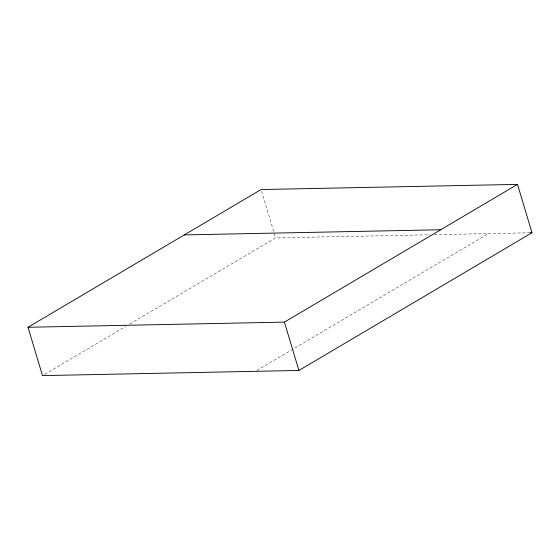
<?xml version="1.0" encoding="UTF-8"?>
<svg xmlns="http://www.w3.org/2000/svg" width="560" height="560" viewBox="0 0 560 560"><rect width="100%" height="100%" fill="white"/><g stroke="black" fill="none" stroke-linecap="round" stroke-linejoin="round"><path stroke-width="0.42" stroke-dasharray="2.8 2.1" d="M44.758 374.276L125.958 326.298M129.717 324.079L275.583 237.888L430.031 234.78M256.921 370.44L488.502 233.604M434.399 234.696L530.257 232.764M261.576 191.212L275.583 237.888"/><path stroke-width="0.84" d="M28 327.271L261.079 189.546L517.496 184.387L532 232.729L298.921 370.454L42.504 375.613L28 327.271L284.417 322.112L517.496 184.387M184.296 234.913L440.72 229.754M530.257 232.764L532 232.729M284.417 322.112L298.921 370.454"/></g></svg>
